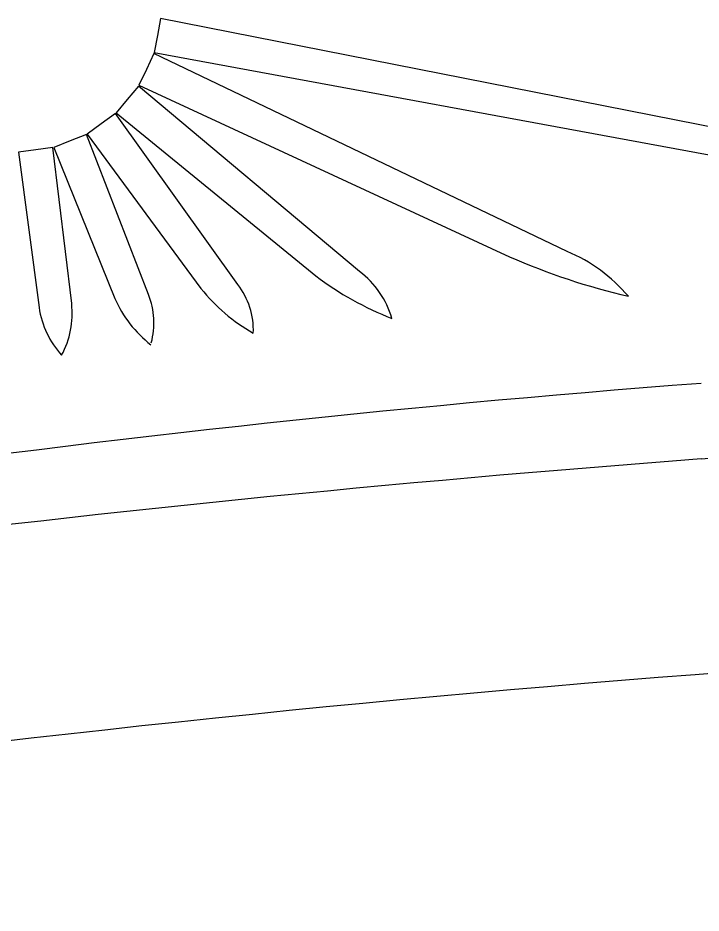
# Model space of a CAD drawing. Extents: x 398 to 508, y 628 to 778.
# Drawn here: x 448.29 to 453.07, y 674.16 to 680.42 of the extents above; entities that cross this region are included whole.
import ezdxf

# ---------------------------------------------------------------- set-up
doc = ezdxf.new("R2010")
doc.units = 0
doc.header["$MEASUREMENT"] = 0
doc.layers.add('1', color=4, linetype='Continuous')

# ---------------------------------------------------------------- blocks, each defined once
blk = doc.blocks.new('2013GLEAM')
at = {"layer": '1', "color": 3, "linetype": 'Continuous'}
for p, q in [((51.2132, 36.9532), (51.1903, 36.8336)), ((58.0086, 35.6118), (51.2132, 36.9532)), ((51.1903, 36.8336), (51.1675, 36.714)), ((51.1675, 36.714), (57.3588, 35.574)), ((51.1653, 36.7073), (51.1135, 36.5971)), ((54.0542, 35.3252), (51.1653, 36.7073)), ((51.1135, 36.5971), (51.0616, 36.4869)), ((51.0579, 36.481), (50.9802, 36.3871)), ((52.6034, 35.1856), (51.0579, 36.481)), ((51.0616, 36.4869), (53.6515, 35.2884)), ((50.9802, 36.3871), (50.9026, 36.2933)), ((50.8975, 36.2885), (50.7989, 36.2169)), ((51.753, 35.095), (50.8975, 36.2885)), ((50.9026, 36.2933), (52.298, 35.1538)), ((50.7989, 36.2169), (50.7004, 36.1453)), ((50.581, 36.0971), (50.4678, 36.0522)), ((50.6943, 36.1419), (50.581, 36.0971)), ((51.1285, 35.0242), (50.6943, 36.1419)), ((50.7004, 36.1453), (51.495, 35.0662)), ((50.3401, 36.0352), (50.2193, 36.0199)), ((50.461, 36.0505), (50.3401, 36.0352)), ((50.5916, 34.9605), (50.461, 36.0505)), ((50.4678, 36.0522), (50.8935, 34.9966)), ((50.2193, 36.0199), (50.3637, 34.9326))]:
    blk.add_line(p, q, dxfattribs=at)
for centre, radius, start, end in [((47.1826, 14.5805), 31.6878, 44.69289, 128.09165), ((47.1712, 14.7018), 28.6822, 45.42759, 127.71019), ((55.5767, 39.6857), 4.8003, 246.35526, 256.8223), ((53.6139, 34.2744), 1.1393, 40.33012, 67.26575), ((53.6402, 36.9339), 2.2293, 232.98343, 248.68129), ((52.2203, 34.6795), 0.6348, 16.24592, 52.87574), ((51.339, 34.7761), 0.5225, 357.67811, 37.60231), ((50.6274, 34.826), 0.5389, 345.03021, 21.58233), ((52.476, 35.8492), 1.2551, 218.59668, 240.66486), ((49.9735, 34.8933), 0.6218, 331.81147, 6.20228), ((51.6617, 35.3351), 0.8394, 203.77489, 231.96092), ((51.0046, 35.0323), 0.6486, 188.84027, 221.85109), ((64.4177, -91.4128), 125.6423, 82.681808, 94.303106), ((64.3477, -90.5959), 124.8225, 94.299202, 100.218997), ((64.4109, -91.0201), 123.7502, 85.028388, 100.384468)]:
    blk.add_arc(centre, radius, start, end, dxfattribs=at)
at = {"layer": '1', "color": 2, "linetype": 'Continuous'}
blk.add_arc((62.4381, -63.2431), 97.9305, 94.361586, 101.960907, dxfattribs=at)

msp = doc.modelspace()

# ---------------------------------------------------------------- block references
at = {"layer": '1'}
msp.add_blockref('2013GLEAM', (398.077, 643.4604), dxfattribs=at)

doc.saveas('drawing.dxf')
